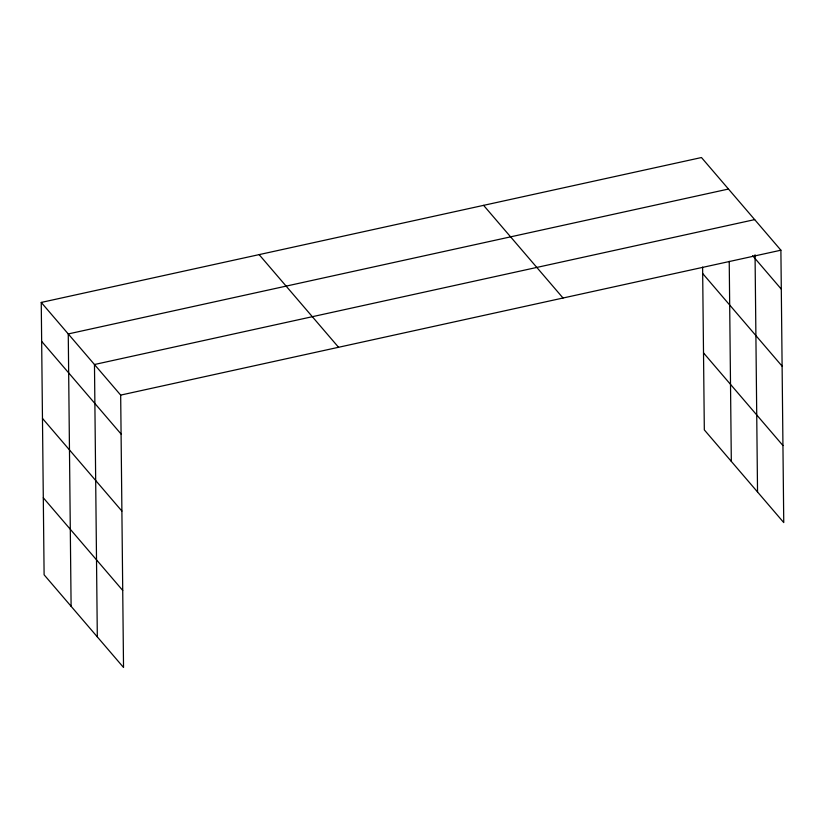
<?xml version="1.0" encoding="UTF-8"?>
<svg xmlns="http://www.w3.org/2000/svg" width="825" height="825" viewBox="0 0 825 825"><rect width="100%" height="100%" fill="white"/><g stroke="black" fill="none" stroke-linecap="round" stroke-linejoin="round"><path stroke-width="1.24" d="M41.25 302.435L120.677 395.103L123.533 667.466L44.107 574.798L41.25 302.435L701.467 157.534L780.893 250.202L783.75 522.565L704.323 429.897L702.611 267.094M728.475 189.038L68.258 333.939L71.105 606.313M754.689 219.615L94.473 364.516L97.319 636.89M120.677 395.103L780.893 250.202M752.637 255.698L781.306 289.142M702.683 273.508L782.11 366.176M703.508 352.873L782.946 445.541M483.594 205.353L563.021 298.011M259.122 254.616L338.549 347.284M41.663 341.375L121.089 434.043M42.467 418.409L121.894 511.077M43.292 497.774L122.729 590.442M755.05 254.791L757.536 491.989M729.228 261.36L731.321 461.412"/></g></svg>
